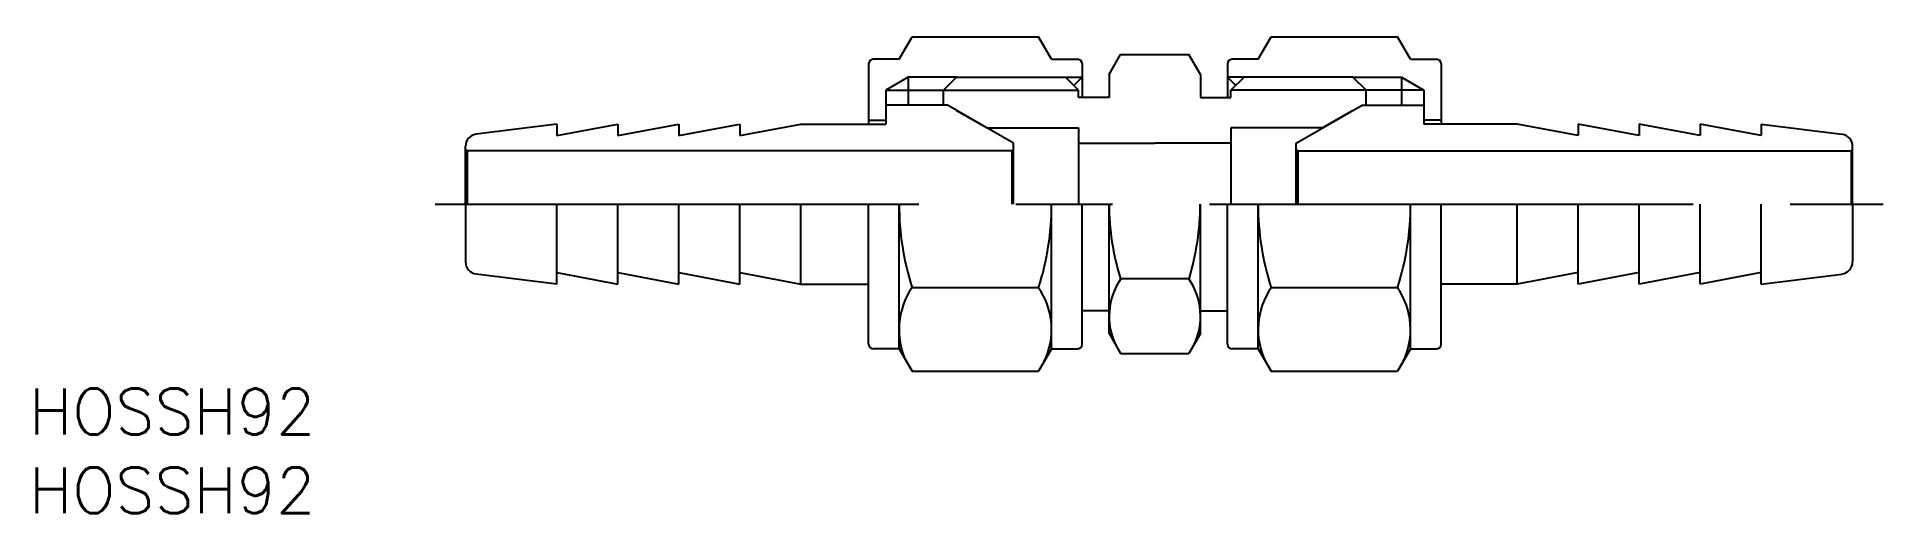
# Model space of a CAD drawing. Extents: x -28 to 93, y -20 to 11.
import ezdxf

# ---------------------------------------------------------------- set-up
doc = ezdxf.new("R2010")
doc.units = 0
doc.linetypes.add('CENTER', pattern=[50.8, 31.75, -6.35, 6.35, -6.35])
doc.layers.get('0').update_dxf_attribs({"linetype": 'CONTINUOUS'})
doc.layers.add('CENTER', color=1, linetype='CENTER')
doc.styles.get("Standard").update_dxf_attribs({"font": 'txt.shx', "height": 3, "bigfont": 'bigfont.shx'})

msp = doc.modelspace()

# ---------------------------------------------------------------- linework, layer by layer
at = {"color": 7, "linetype": 'CONTINUOUS'}
for p, q in [((28.45, 9.5), (29.3, 10.97)), ((29.3, 10.97), (37.6, 10.97)), ((38.45, 9.5), (37.6, 10.97)), ((52, 9.5), (52.85, 10.97)), ((52.85, 10.97), (61.15, 10.97)), ((62, 9.5), (61.15, 10.97)), ((42.22, 8.5), (42.98, 9.81)), ((42.98, 9.81), (47.46, 9.81)), ((48.22, 8.5), (47.46, 9.81)), ((26.45, 9.2), (26.45, 5.25)), ((28.45, 9.5), (26.75, 9.5)), ((38.45, 9.5), (40.15, 9.5)), ((40.45, 9.2), (40.45, 7)), ((42.22, 8.5), (42.22, 7)), ((48.22, 8.5), (48.22, 7)), ((50, 9.2), (50, 7)), ((52, 9.5), (50.3, 9.5)), ((62, 9.5), (63.7, 9.5)), ((64, 9.2), (64, 5.25)), ((29.05, 8.33), (27.57, 7.48)), ((27.57, 7.48), (31.37, 7.48)), ((27.57, 7.48), (27.57, 5.25)), ((29.05, 8.33), (29.05, 6.5)), ((32.22, 8.33), (31.37, 7.48)), ((31.37, 6.5), (31.37, 7.48)), ((32.22, 8.33), (39.37, 8.33)), ((33.22, 8.33), (39.37, 8.33)), ((40.22, 7.48), (39.37, 8.33)), ((40.45, 8.33), (39.91, 7.79)), ((40.22, 7), (40.22, 7.48)), ((50, 8.33), (50.54, 7.79)), ((50.22, 7.48), (51.08, 8.33)), ((50.22, 7), (50.22, 7.48)), ((57.22, 8.33), (51.08, 8.33)), ((58.22, 8.33), (51.08, 8.33)), ((58.22, 8.33), (59.08, 7.48)), ((59.08, 6.5), (59.08, 7.48)), ((62.88, 7.48), (59.08, 7.48)), ((61.4, 8.33), (61.4, 6.5)), ((61.4, 8.33), (62.88, 7.48)), ((62.88, 7.48), (62.88, 5.25)), ((31.62, 6.5), (27.57, 6.5)), ((35.95, 4), (31.62, 6.5)), ((32.22, 6.15), (34.22, 5)), ((42.22, 7), (40.22, 7)), ((48.22, 7), (50.22, 7)), ((54.5, 4), (58.83, 6.5)), ((58.22, 6.15), (56.23, 5)), ((58.83, 6.5), (62.88, 6.5)), ((6, 5.25), (0.7, 4.59)), ((6, 5.25), (6, 4.5)), ((6, 4.5), (10, 5.25)), ((10, 5.25), (10, 5.25)), ((10, 5.25), (10, 4.5)), ((10, 4.5), (14, 5.25)), ((14, 5.25), (14, 4.5)), ((14, 4.5), (18, 5.25)), ((18, 5.25), (18, 4.5)), ((18, 4.5), (22, 5.25)), ((22, 5.25), (27.57, 5.25)), ((26.45, 5.5), (27.57, 5.5)), ((34.22, 5), (40.22, 5)), ((40.22, 5), (40.22, 0)), ((50.22, 5), (50.22, 0)), ((56.23, 5), (50.22, 5)), ((64, 5.5), (62.88, 5.5)), ((69, 5.25), (62.88, 5.25)), ((73, 4.5), (69, 5.25)), ((73, 5.25), (73, 4.5)), ((77, 4.5), (73, 5.25)), ((77, 5.25), (77, 4.5)), ((81, 4.5), (77, 5.25)), ((81, 5.25), (81, 4.5)), ((81, 5.25), (81, 5.25)), ((85, 4.5), (81, 5.25)), ((85, 5.25), (85, 4.5)), ((85, 5.25), (90.3, 4.59)), ((0, 0), (0, 3.79)), ((35.95, 0), (35.95, 4)), ((40.22, 4), (45.22, 4)), ((50.22, 4), (45.22, 4)), ((54.5, 0), (54.5, 4)), ((91, 0), (91, 3.79)), ((0.1, 3.5), (0, 3.6)), ((35.85, 3.5), (0.1, 3.5)), ((0.1, 3.5), (0.1, 0)), ((35.85, 3.5), (35.95, 3.6)), ((35.85, 3.5), (35.85, 0)), ((54.6, 3.5), (54.5, 3.6)), ((54.6, 3.5), (54.6, 0)), ((54.6, 3.5), (90.9, 3.5)), ((90.9, 3.5), (91, 3.6)), ((90.9, 3.5), (90.9, 0)), ((0, 0), (0, -3.79)), ((6, -5.25), (6, 0)), ((10, -5.25), (10, 0)), ((14, -5.25), (14, 0)), ((18, -5.25), (18, 0)), ((22, -5.25), (22, 0)), ((42.22, -8.5), (42.22, 0)), ((48.22, -8.5), (48.22, 0)), ((26.45, -9.2), (26.45, 0)), ((28.45, -9.5), (28.45, 0)), ((38.45, -9.5), (38.45, 0)), ((40.45, -9.2), (40.45, 0)), ((50, -9.2), (50, 0)), ((52, -9.5), (52, 0)), ((62, -9.5), (62, 0)), ((64, -9.2), (64, 0)), ((69, -5.25), (69, 0)), ((73, -5.25), (73, 0)), ((77, -5.25), (77, 0)), ((81, -5.25), (81, 0)), ((85, -5.25), (85, 0)), ((91, 0), (91, -3.79)), ((6, -5.25), (0.7, -4.59)), ((6, -4.5), (10, -5.25)), ((10, -4.5), (14, -5.25)), ((14, -4.5), (18, -5.25)), ((18, -4.5), (22, -5.25)), ((73, -4.5), (69, -5.25)), ((77, -4.5), (73, -5.25)), ((81, -4.5), (77, -5.25)), ((85, -4.5), (81, -5.25)), ((85, -5.25), (90.3, -4.59)), ((10, -5.25), (10, -5.25)), ((22, -5.25), (26.45, -5.25)), ((29.3, -5.48), (37.6, -5.48)), ((47.46, -4.91), (42.98, -4.91)), ((47.46, -4.91), (42.98, -4.91)), ((52.85, -5.48), (61.15, -5.48)), ((69, -5.25), (64, -5.25)), ((81, -5.25), (81, -5.25)), ((42.22, -7), (40.45, -7)), ((48.22, -7), (50, -7)), ((28.45, -9.5), (26.75, -9.5)), ((28.45, -9.5), (29.3, -10.97)), ((38.45, -9.5), (37.6, -10.97)), ((38.45, -9.5), (40.15, -9.5)), ((42.22, -8.5), (42.98, -9.81)), ((48.22, -8.5), (47.46, -9.81)), ((52, -9.5), (50.3, -9.5)), ((52, -9.5), (52.85, -10.97)), ((62, -9.5), (61.15, -10.97)), ((62, -9.5), (63.7, -9.5)), ((42.98, -9.81), (47.46, -9.81)), ((29.3, -10.97), (37.6, -10.97)), ((52.85, -10.97), (61.15, -10.97))]:
    msp.add_line(p, q, dxfattribs=at)
at = {"color": 3, "linetype": 'CONTINUOUS'}
for p, q in [((32.22, 8.33), (29.05, 8.33)), ((31.37, 7.48), (40.22, 7.48)), ((39.37, 8.33), (40.45, 8.33)), ((51.08, 8.33), (50, 8.33)), ((59.08, 7.48), (50.22, 7.48)), ((58.22, 8.33), (61.4, 8.33))]:
    msp.add_line(p, q, dxfattribs=at)
at = {"color": 7, "linetype": 'CONTINUOUS'}
for centre, radius, start, end in [((26.75, 9.2), 0.3, 90, 180), ((40.15, 9.2), 0.3, 0, 90), ((50.3, 9.2), 0.3, 90, 180), ((63.7, 9.2), 0.3, 0, 90), ((0.8, 3.79), 0.8, 97.125, 180), ((90.2, 3.79), 0.8, 0, 82.875), ((46.6, 0), 18.15, 180, 197.588), ((20.3, 0), 18.15, 342.412, 0), ((58.46, 0), 16.24, 180, 197.588), ((31.43, 0), 16.77, 342.9833, 0), ((70.15, 0), 18.15, 180, 197.588), ((43.85, 0), 18.15, 342.412, 0), ((0.8, -3.79), 0.8, 180, 262.875), ((90.2, -3.79), 0.8, 277.125, 0), ((33.3, -8.23), 4.86, 145.6158, 205.6158), ((33.59, -8.23), 4.86, 334.3842, 34.3842), ((46.57, -7.36), 4.34, 145.6158, 205.6158), ((43.87, -7.36), 4.35, 334.3313, 34.3313), ((56.86, -8.23), 4.86, 145.6158, 205.6158), ((57.14, -8.23), 4.86, 334.3842, 34.3842), ((26.75, -9.2), 0.3, 180, 270), ((40.15, -9.2), 0.3, 270, 0), ((50.3, -9.2), 0.3, 180, 270), ((63.7, -9.2), 0.3, 270, 0)]:
    msp.add_arc(centre, radius, start, end, dxfattribs=at)
at = {"layer": 'CENTER', "color": 1, "linetype": 'CENTER'}
msp.add_line((-2, 0), (93, 0), dxfattribs=at)

# ---------------------------------------------------------------- texts
at = {"color": 7, "linetype": 'CONTINUOUS'}
for p in [(-28.63, -15.11), (-28.63, -20.28)]:
    msp.add_text('HOSSH92', height=3, dxfattribs=at).set_placement(p)

doc.saveas('drawing.dxf')
